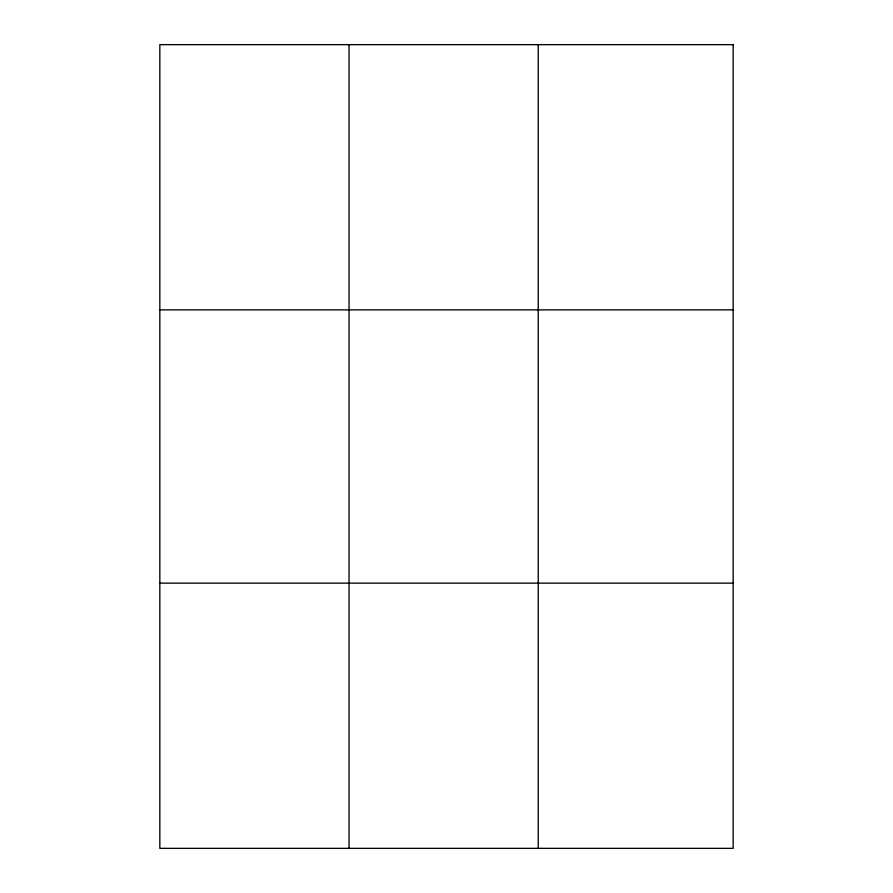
<?xml version="1.0" encoding="UTF-8"?>
<svg xmlns="http://www.w3.org/2000/svg" width="893" height="893" viewBox="0 0 893 893"><rect width="100%" height="100%" fill="white"/><g stroke="black" fill="none" stroke-linecap="round" stroke-linejoin="round"><path stroke-width="1.34" d="M349.04 848.35L349.04 44.65M538.233 848.35L538.233 44.65M159.836 309.871L733.164 309.871M159.836 583.129L733.164 583.129M733.164 44.65L733.164 848.35L159.836 848.35L159.836 44.65L733.164 44.65"/></g></svg>
